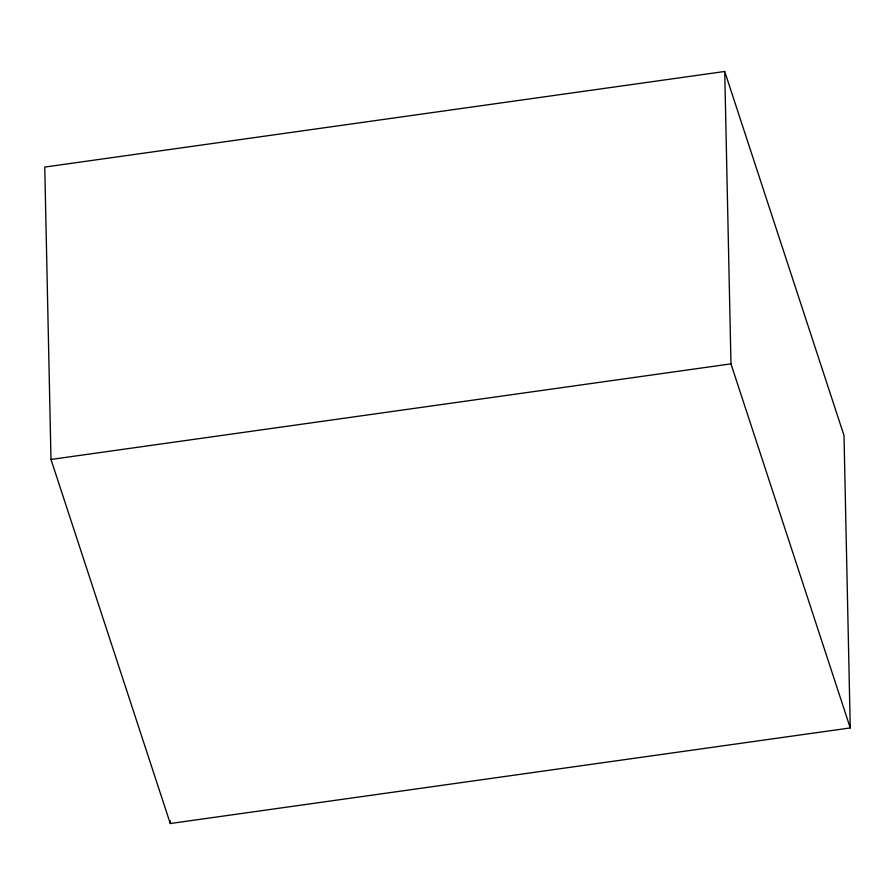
<?xml version="1.0" encoding="UTF-8"?>
<svg xmlns="http://www.w3.org/2000/svg" width="895" height="895" viewBox="0 0 895 895"><rect width="100%" height="100%" fill="white"/><g stroke="black" fill="none" stroke-linecap="round" stroke-linejoin="round"><path stroke-width="1.34" d="M724.726 71.477L44.75 167.074L50.993 459.459L170.274 823.523L850.25 727.926L844.007 435.541L724.726 71.477L730.969 363.862L850.25 727.926M50.993 459.459L730.969 363.862M170.218 820.737L170.274 823.523"/></g></svg>
